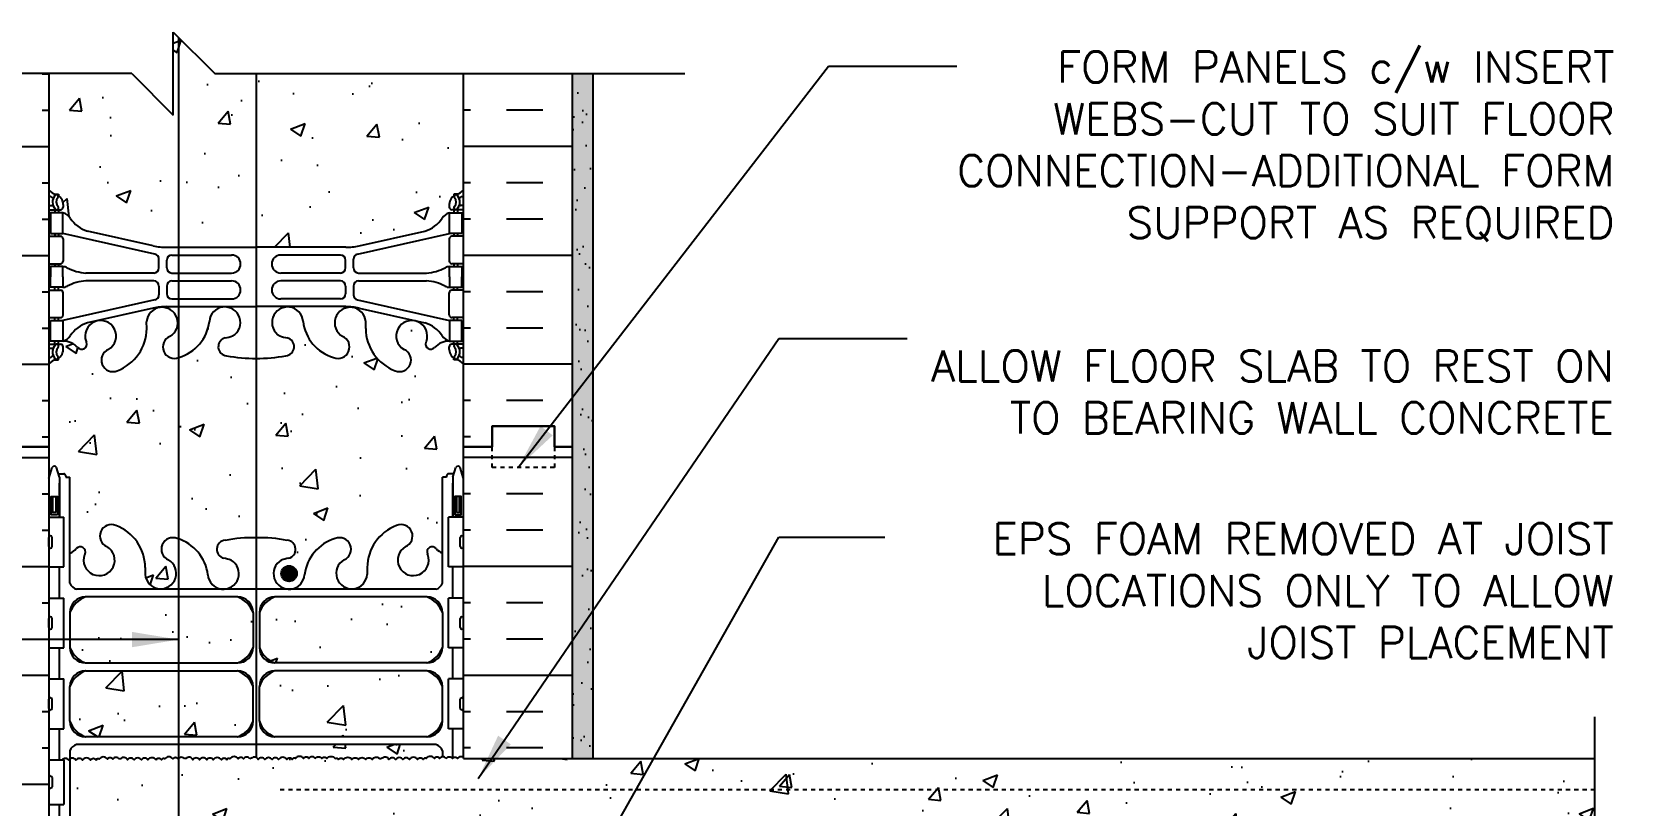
# Model space of a CAD drawing. Header units: inches. Extents: x 254.2 to 312.5, y 137.8 to 214.7.
# Drawn here: x 273.88 to 312.55, y 196.01 to 214.66 of the extents above; entities that cross this region are included whole.
import ezdxf

# ---------------------------------------------------------------- set-up
doc = ezdxf.new("R2010")
doc.units = ezdxf.units.IN
doc.header["$LTSCALE"] = 0.5
doc.header["$MEASUREMENT"] = 0
doc.linetypes.add('DASHED2', pattern=[0.375, 0.25, -0.125])
doc.linetypes.add('HIDDEN2', pattern=[0.1875, 0.125, -0.0625])
for name, color, linetype in [('HATCH', 12, 'Continuous'), ('Hidden2', 12, 'HIDDEN2'), ('line25', 2, 'Continuous'), ('LINE3', 3, 'Continuous'), ('LINE50', 5, 'Continuous'), ('LINE9', 9, 'Continuous'), ('TEXT', 4, 'Continuous'), ('Web_Edge', 9, 'Continuous')]:
    doc.layers.add(name, color=color, linetype=linetype)
doc.styles.add('DIM', font='romans.shx', dxfattribs={"width": 0.7})
doc.styles.add('ROMANS', font='romans.shx', dxfattribs={"height": 0.75})
doc.dimstyles.new('ext_12', dxfattribs={"dimscale": 12, "dimtxt": 0.09375, "dimasz": 0.09375, "dimexe": 0.09375, "dimexo": 0.0625, "dimgap": 0.0625, "dimtad": 1, "dimdec": 1, "dimzin": 3, "dimdsep": 46, "dimlunit": 4, "dimtxsty": 'DIM', "dimcen": 0.09, "dimdle": 0.09375, "dimclrt": 4, "dimadec": 0, "dimazin": 0, "dimtfac": 1, "dimtdec": 1, "dimtmove": 2, "dimatfit": 3, "dimfxl": 1, "dimfrac": 2, "dimtolj": 1, "dimtzin": 0, "dimarcsym": 0})

msp = doc.modelspace()

# ---------------------------------------------------------------- hatches: boundary and pattern name
at = {"layer": 'HATCH'}
h = msp.add_hatch(dxfattribs=at)
h.set_pattern_fill('AR-CONC', color=256, scale=0.5)
h.set_pattern_definition([(50, (0, 0), (3.5863, -0.31376), [0.375, -4.125]), (355, (0, 0), (-0.693757, 3.76096), [0.3, -3.3]), (100.4514, (0.299, -0.026), (2.892544, 3.4472), [0.3187, -3.50571]), (46.1842, (0, 1), (5.336207, -0.827596), [0.5625, -6.1875]), (96.6356, (0.4447, 0.931), (4.67331, 4.87059), [0.47805, -5.25857]), (351.1842, (0, 1), (4.67331, 4.87059), [0.45, -4.95]), (21, (0.5, 0.75), (2.984535, -2.013094), [0.375, -4.125]), (326, (0.5, 0.75), (1.216577, 3.62575), [0.3, -3.3]), (71.4514, (0.7487, 0.5822), (4.201112, 1.612656), [0.3187, -3.50571]), (37.5, (0, 0), (0.0607993, 1.6644693), [0, -3.26, 0, -3.35, 0, -3.3125]), (7.5, (0, 0), (1.315348, 1.9720586), [0, -1.91, 0, -3.185, 0, -1.2625]), (327.5, (-1.115, 0), (2.669112, -0.1127744), [0, -1.25, 0, -3.9, 0, -5.175]), (317.5, (-1.615, 0), (2.915931, 0.500525), [0, -1.625, 0, -2.59, 0, -3.675])])
h.paths.add_polyline_path([(284.286, 213.663), (278.286, 213.663), (277.286, 214.663), (277.286, 212.663), (276.286, 213.663), (274.286, 213.663), (274.286, 210.855, 0.088416), (274.432, 210.758), (274.522, 210.758), (274.522, 210.716, -0.249069), (274.632, 210.509), (274.632, 210.442, -0.414214), (274.57, 210.379), (274.522, 210.379), (274.522, 210.309), (274.627, 210.309, -0.168672), (274.813, 210.159, 0.17445), (275.22, 209.864), (276.801, 209.511, 0.054974), (277.128, 209.475), (279.286, 209.475), (281.444, 209.475, 0.054974), (281.771, 209.511), (283.352, 209.864, 0.17445), (283.759, 210.159, -0.168672), (283.945, 210.309), (284.05, 210.309), (284.05, 210.379), (284.003, 210.379, -0.414214), (283.94, 210.442), (283.94, 210.509, -0.249069), (284.05, 210.716), (284.05, 210.758), (284.14, 210.758, 0.08841), (284.286, 210.855)])
h.paths.add_polyline_path([(284.286, 206.663, 0.08841), (284.14, 206.76), (284.05, 206.76), (284.05, 206.802, -0.249069), (283.94, 207.009), (283.94, 207.077, -0.414214), (284.003, 207.139), (284.05, 207.139), (284.05, 207.209), (283.945, 207.209, 0.231736), (283.587, 207.058, -0.8344), (283.376, 207.184), (283.388, 207.205, 2.155404), (282.849, 207.01, -1), (282.635, 206.499, -0.311223), (281.926, 207.515), (281.927, 207.68, 1.661382), (281.366, 207.328, -1), (281.152, 206.816, -0.307094), (280.414, 207.712, 1.604516), (279.855, 207.336, 0.055617), (280.034, 207.29, -0.843243), (280, 206.858, -0.047544), (279.286, 206.793, -0.047544), (278.572, 206.858, -0.843243), (278.538, 207.29, 0.055617), (278.717, 207.336, 1.604516), (278.159, 207.712, -0.307094), (277.42, 206.816, -1), (277.206, 207.328, 1.661382), (276.645, 207.68), (276.646, 207.535, -0.316114), (275.937, 206.499, -1), (275.723, 207.01, 2.155404), (275.185, 207.205), (275.196, 207.184, -0.834375), (274.985, 207.058, 0.23174), (274.627, 207.209), (274.522, 207.209), (274.522, 207.139), (274.57, 207.139, -0.414214), (274.632, 207.077), (274.632, 207.009, -0.249069), (274.522, 206.802), (274.522, 206.76), (274.432, 206.76, 0.088416), (274.286, 206.663), (274.286, 204.663), (274.286, 203.903), (274.365, 204.145, -0.725737), (274.471, 204.164), (274.52, 204.014), (274.646, 204.014, -0.414214), (274.696, 203.964), (274.696, 203.934), (274.796, 203.934), (274.796, 202.097, 0.108933), (274.949, 202.21, -0.8344), (275.16, 202.085), (275.149, 202.063, 2.155404), (275.687, 202.258, -1), (275.901, 202.769, -0.311223), (276.61, 201.753), (276.609, 201.588, 1.661382), (277.17, 201.94, -1), (277.384, 202.452, -0.307094), (278.123, 201.556, 1.604516), (278.681, 201.932, 0.055617), (278.502, 201.978, -0.843243), (278.536, 202.41, -0.049932), (279.286, 202.474, -0.049932), (280.036, 202.41, -0.843243), (280.07, 201.978, 0.055617), (279.891, 201.932, 1.604516), (280.45, 201.556, -0.307094), (281.188, 202.452, -1), (281.402, 201.94, 1.661382), (281.963, 201.588), (281.962, 201.733, -0.316114), (282.671, 202.769, -1), (282.885, 202.258, 2.155404), (283.424, 202.063), (283.412, 202.085, -0.834375), (283.623, 202.21, 0.10894), (283.776, 202.097), (283.776, 203.934), (283.876, 203.934), (283.876, 203.964, -0.414214), (283.926, 204.014), (284.052, 204.014), (284.095, 204.145, -0.725737), (284.201, 204.164), (284.286, 203.903), (284.286, 204.663)])
h.paths.add_polyline_path([(311.547, 197.153), (284.286, 197.153), (284.286, 197.192, 0.345084), (284.142, 197.149, 0.520567), (284.017, 197.149, 0.520567), (283.863, 197.149, 0.520567), (283.708, 197.149, 0.520567), (283.583, 197.149, 0.520567), (283.383, 197.149, 0.520567), (283.309, 197.126, 0.520567), (283.178, 197.126, 0.520567), (282.978, 197.126, 0.520567), (282.824, 197.126, 0.520567), (282.647, 197.126, 0.520567), (282.487, 197.126, 0.520567), (282.322, 197.154, 0.268314), (282.286, 197.144, 0.268314), (282.25, 197.154, 0.520567), (282.085, 197.126, 0.520567), (281.925, 197.126, 0.520567), (281.748, 197.126, 0.520567), (281.594, 197.126, 0.520567), (281.394, 197.126, 0.520567), (281.263, 197.126, 0.520567), (281.189, 197.149, 0.520567), (280.989, 197.149, 0.520567), (280.864, 197.149, 0.520567), (280.71, 197.149, 0.520567), (280.555, 197.149, 0.520567), (280.43, 197.149, 0.520567), (280.23, 197.149, 0.520567), (280.156, 197.126, 0.520567), (280.025, 197.126, 0.520567), (279.825, 197.126, 0.520567), (279.671, 197.126, 0.520567), (279.494, 197.126, 0.520567), (279.334, 197.126, 0.520567), (279.169, 197.154, 0.268314), (279.133, 197.144, 0.520567), (278.979, 197.144, 0.520567), (278.853, 197.144, 0.520567), (278.654, 197.144, 0.520567), (278.58, 197.121, 0.520567), (278.448, 197.121, 0.520567), (278.249, 197.121, 0.520567), (278.094, 197.121, 0.520567), (277.918, 197.121, 0.520567), (277.758, 197.121, 0.520567), (277.592, 197.15, 0.268314), (277.557, 197.139, 0.520567), (277.403, 197.139, 0.520567), (277.277, 197.139, 0.520567), (277.077, 197.139, 0.520567), (277.003, 197.117, 0.520567), (276.872, 197.117, 0.520567), (276.672, 197.117, 0.520567), (276.518, 197.117, 0.520567), (276.341, 197.117, 0.520567), (276.181, 197.117, 0.520567), (276.016, 197.145, 0.268314), (275.98, 197.135, 0.520567), (275.826, 197.135, 0.520567), (275.7, 197.135, 0.520567), (275.501, 197.135, 0.520567), (275.427, 197.112, 0.520567), (275.295, 197.112, 0.520567), (275.096, 197.112, 0.520567), (274.941, 197.112, 0.398029), (274.796, 197.142), (274.796, 195.975), (274.916, 195.775), (274.916, 195.663), (274.916, 195.55), (274.796, 195.351), (274.796, 193.989, 0.114562), (274.846, 193.904, -0.417089), (274.978, 193.881, -0.520567), (275.178, 193.881, -0.520567), (275.309, 193.881, -0.520567), (275.383, 193.904, -0.520567), (275.583, 193.904, -0.520567), (275.708, 193.904, -0.520567), (275.863, 193.904, -0.268314), (275.898, 193.914, -0.520567), (276.064, 193.886, -0.520567), (276.223, 193.886, -0.520567), (276.4, 193.886, -0.520567), (276.554, 193.886, -0.520567), (276.754, 193.886, -0.520567), (276.885, 193.886, -0.520567), (276.96, 193.909, -0.520567), (277.159, 193.909, -0.520567), (277.285, 193.909, -0.520567), (277.439, 193.909, -0.268314), (277.475, 193.919, -0.520567), (277.64, 193.891, -0.520567), (277.8, 193.891, -0.520567), (277.977, 193.891, -0.520567), (278.131, 193.891, -0.520567), (278.331, 193.891, -0.520567), (278.462, 193.891, -0.520567), (278.536, 193.913, -0.520567), (278.736, 193.913, -0.520567), (278.861, 193.913, -0.520567), (279.016, 193.913, -0.268314), (279.051, 193.924, -0.520567), (279.217, 193.895, -0.520567), (279.376, 193.895, -0.520567), (279.553, 193.895, -0.520567), (279.707, 193.895, -0.520567), (279.907, 193.895, -0.520567), (280.038, 193.895, -0.268314), (280.074, 193.906, -0.520567), (280.24, 193.877, -0.520567), (280.399, 193.877, -0.520567), (280.576, 193.877, -0.520567), (280.73, 193.877, -0.148461), (280.786, 193.921), (280.786, 195.903), (281.036, 195.903), (311.547, 195.903)])
h.paths.add_polyline_path([(283.615, 197.485), (274.957, 197.485, 0.268156), (274.796, 197.337), (274.796, 197.142, -0.398029), (274.941, 197.112, -0.520567), (275.096, 197.112, -0.520567), (275.295, 197.112, -0.520567), (275.427, 197.112, -0.520567), (275.501, 197.135, -0.520567), (275.7, 197.135, -0.520567), (275.826, 197.135, -0.520567), (275.98, 197.135, -0.268314), (276.016, 197.145, -0.520567), (276.181, 197.117, -0.520567), (276.341, 197.117, -0.520567), (276.518, 197.117, -0.520567), (276.672, 197.117, -0.520567), (276.872, 197.117, -0.520567), (277.003, 197.117, -0.520567), (277.077, 197.139, -0.520567), (277.277, 197.139, -0.520567), (277.403, 197.139, -0.520567), (277.557, 197.139, -0.268314), (277.592, 197.15, -0.520567), (277.758, 197.121, -0.520567), (277.918, 197.121, -0.520567), (278.094, 197.121, -0.520567), (278.249, 197.121, -0.520567), (278.448, 197.121, -0.520567), (278.58, 197.121, -0.520567), (278.654, 197.144, -0.520567), (278.853, 197.144, -0.520567), (278.979, 197.144, -0.520567), (279.133, 197.144, -0.268314), (279.169, 197.154, -0.520567), (279.334, 197.126, -0.520567), (279.494, 197.126, -0.520567), (279.671, 197.126, -0.520567), (279.825, 197.126, -0.520567), (280.025, 197.126, -0.520567), (280.156, 197.126, -0.520567), (280.23, 197.149, -0.520567), (280.43, 197.149, -0.520567), (280.555, 197.149, -0.520567), (280.71, 197.149, -0.520567), (280.864, 197.149, -0.520567), (280.989, 197.149, -0.520567), (281.189, 197.149, -0.520567), (281.263, 197.126, -0.520567), (281.394, 197.126, -0.520567), (281.594, 197.126, -0.520567), (281.748, 197.126, -0.520567), (281.925, 197.126, -0.520567), (282.085, 197.126, -0.520567), (282.25, 197.154, -0.268314), (282.286, 197.144, -0.268314), (282.322, 197.154, -0.520567), (282.487, 197.126, -0.520567), (282.647, 197.126, -0.520567), (282.824, 197.126, -0.520567), (282.978, 197.126, -0.520567), (283.178, 197.126, -0.520567), (283.309, 197.126, -0.520567), (283.383, 197.149, -0.520567), (283.583, 197.149, -0.520567), (283.708, 197.149, -0.218226), (283.776, 197.188), (283.776, 197.337, 0.268138)])
h.paths.add_polyline_path([(279.21, 198.047), (279.21, 198.888, 0.225652), (278.835, 199.263), (275.171, 199.263, 0.225652), (274.796, 198.888), (274.796, 198.047, 0.225652), (275.171, 197.672), (278.835, 197.672, 0.225652)])
h.paths.add_polyline_path([(279.21, 200.669, 0.225652), (278.835, 201.044), (275.171, 201.044, 0.225652), (274.796, 200.669), (274.796, 199.829, 0.225652), (275.171, 199.454), (278.835, 199.454, 0.225652), (279.21, 199.829)])
h.paths.add_polyline_path([(283.776, 200.669, 0.225652), (283.401, 201.044), (279.737, 201.044, 0.225652), (279.362, 200.669), (279.362, 199.829, 0.225652), (279.737, 199.454), (283.401, 199.454, 0.225652), (283.776, 199.829)])
h.paths.add_polyline_path([(283.776, 198.888, 0.225652), (283.401, 199.263), (279.737, 199.263, 0.225652), (279.362, 198.888), (279.362, 198.047, 0.225652), (279.737, 197.672), (283.401, 197.672, 0.225652), (283.776, 198.047)])
h.paths.add_polyline_path([(282.286, 193.903), (280.786, 193.903), (280.786, 193.921, 0.148461), (280.73, 193.877, 0.520567), (280.576, 193.877, 0.520567), (280.399, 193.877, 0.520567), (280.24, 193.877, 0.520567), (280.074, 193.906, 0.268314), (280.038, 193.895, 0.520567), (279.907, 193.895, 0.520567), (279.707, 193.895, 0.520567), (279.553, 193.895, 0.520567), (279.376, 193.895, 0.520567), (279.217, 193.895, 0.520567), (279.051, 193.924, 0.268314), (279.016, 193.913, 0.520567), (278.861, 193.913, 0.520567), (278.736, 193.913, 0.520567), (278.536, 193.913, 0.520567), (278.462, 193.891, 0.520567), (278.331, 193.891, 0.520567), (278.131, 193.891, 0.520567), (277.977, 193.891, 0.520567), (277.8, 193.891, 0.520567), (277.64, 193.891, 0.520567), (277.475, 193.919, 0.268314), (277.439, 193.909, 0.520567), (277.285, 193.909, 0.520567), (277.159, 193.909, 0.520567), (276.96, 193.909, 0.520567), (276.885, 193.886, 0.520567), (276.754, 193.886, 0.520567), (276.554, 193.886, 0.520567), (276.4, 193.886, 0.520567), (276.223, 193.886, 0.520567), (276.064, 193.886, 0.520567), (275.898, 193.914, 0.268314), (275.863, 193.904, 0.520567), (275.708, 193.904, 0.520567), (275.583, 193.904, 0.520567), (275.383, 193.904, 0.520567), (275.309, 193.881, 0.520567), (275.178, 193.881, 0.520567), (274.978, 193.881, 0.417089), (274.846, 193.904, 0.149016), (274.957, 193.841), (282.286, 193.841)])
h.paths.add_polyline_path([(311.547, 195.653), (281.286, 195.653), (281.286, 195.403), (285.388, 195.403), (286.388, 194.403), (311.547, 194.403)], flags=17)
h.paths.add_polyline_path([(311.547, 195.903), (281.036, 195.903, -0.414214), (281.286, 195.653), (311.547, 195.653)], flags=17)
h.paths.add_polyline_path([(279.21, 193.278, 0.225652), (278.835, 193.653), (275.171, 193.653, 0.225652), (274.796, 193.278), (274.796, 192.438, 0.225652), (275.171, 192.063), (278.835, 192.063, 0.225652), (279.21, 192.438)])
h.paths.add_polyline_path([(279.21, 191.497, 0.225652), (278.835, 191.872), (275.171, 191.872, 0.225652), (274.796, 191.497), (274.796, 190.656, 0.225652), (275.171, 190.281), (278.835, 190.281, 0.225652), (279.21, 190.656)])
h.paths.add_polyline_path([(282.286, 191.872), (279.737, 191.872, 0.225652), (279.362, 191.497), (279.362, 190.656, 0.225652), (279.737, 190.281), (282.286, 190.281)])
h.paths.add_polyline_path([(282.286, 193.653), (279.737, 193.653, 0.225652), (279.362, 193.278), (279.362, 192.438, 0.225652), (279.737, 192.063), (282.286, 192.063)])
h.paths.add_polyline_path([(283.776, 193.278, 0.225652), (283.401, 193.653), (282.786, 193.653), (282.786, 192.063), (283.401, 192.063, 0.225652), (283.776, 192.438)])
h.paths.add_polyline_path([(283.776, 191.497, 0.225652), (283.401, 191.872), (282.786, 191.872), (282.786, 190.281), (283.401, 190.281, 0.225652), (283.776, 190.656)])
h.paths.add_polyline_path([(284.286, 170.663, 0.08841), (284.14, 170.76), (284.05, 170.76), (284.05, 170.802, -0.249069), (283.94, 171.009), (283.94, 171.077, -0.414214), (284.003, 171.139), (284.05, 171.139), (284.05, 171.209), (283.945, 171.209, 0.231736), (283.587, 171.058, -0.8344), (283.376, 171.184), (283.388, 171.205, 2.155404), (282.849, 171.01, -1), (282.635, 170.499, -0.311223), (281.926, 171.515), (281.927, 171.68, 1.661382), (281.366, 171.328, -1), (281.152, 170.816, -0.30095), (280.416, 171.689, 1.661382), (279.855, 171.336, 0.055617), (280.034, 171.29, -0.843243), (280, 170.858, -0.047544), (279.286, 170.793, -0.047544), (278.572, 170.858, -0.843243), (278.538, 171.29, 0.055617), (278.717, 171.336, 1.661382), (278.156, 171.689, -0.30095), (277.42, 170.816, -1), (277.206, 171.328, 1.661382), (276.645, 171.68), (276.646, 171.515, -0.311223), (275.937, 170.499, -1), (275.723, 171.01, 2.155404), (275.185, 171.205), (275.196, 171.184, -0.834375), (274.985, 171.058, 0.23174), (274.627, 171.209), (274.522, 171.209), (274.522, 171.139), (274.57, 171.139, -0.414214), (274.632, 171.077), (274.632, 171.009, -0.249069), (274.522, 170.802), (274.522, 170.76), (274.432, 170.76, 0.088416), (274.286, 170.663), (274.286, 168.663), (276.286, 168.663), (277.286, 167.663), (277.286, 169.663), (278.286, 168.663), (284.286, 168.663)])
h.paths.add_polyline_path([(284.286, 180.471, 0.08841), (284.14, 180.568), (284.05, 180.568), (284.05, 180.61, -0.249069), (283.94, 180.817), (283.94, 180.884, -0.414214), (284.003, 180.947), (284.05, 180.947), (284.05, 181.017), (283.945, 181.017, -0.155529), (283.769, 181.151, 0.180914), (283.352, 181.462), (281.771, 181.815, 0.054974), (281.444, 181.851), (279.286, 181.851), (277.128, 181.851, 0.054974), (276.801, 181.815), (275.22, 181.462, 0.180914), (274.803, 181.151, -0.155529), (274.627, 181.017), (274.522, 181.017), (274.522, 180.947), (274.57, 180.947, -0.414214), (274.632, 180.884), (274.632, 180.817, -0.249069), (274.522, 180.61), (274.522, 180.568), (274.432, 180.568, 0.088416), (274.286, 180.471), (274.286, 174.855, 0.088416), (274.432, 174.758), (274.522, 174.758), (274.522, 174.716, -0.249069), (274.632, 174.509), (274.632, 174.442, -0.414214), (274.57, 174.379), (274.522, 174.379), (274.522, 174.309), (274.627, 174.309, -0.155529), (274.803, 174.175, 0.180914), (275.22, 173.864), (276.801, 173.511, 0.054974), (277.128, 173.475), (279.286, 173.475), (281.444, 173.475, 0.054974), (281.771, 173.511), (283.352, 173.864, 0.180914), (283.769, 174.175, -0.155529), (283.945, 174.309), (284.05, 174.309), (284.05, 174.379), (284.003, 174.379, -0.414214), (283.94, 174.442), (283.94, 174.509, -0.249069), (284.05, 174.716), (284.05, 174.758), (284.14, 174.758, 0.08841), (284.286, 174.855)])
h.paths.add_polyline_path([(283.876, 187.362), (283.876, 187.392), (283.776, 187.392), (283.776, 189.229, 0.108935), (283.623, 189.116, -0.8344), (283.412, 189.241), (283.424, 189.263, 2.155404), (282.885, 189.068, -1), (282.671, 188.557, -0.311223), (281.962, 189.573), (281.963, 189.738, 1.661382), (281.402, 189.385, -1), (281.188, 188.874, -0.30095), (280.452, 189.746, 1.661382), (279.891, 189.394, 0.055617), (280.07, 189.348, -0.843243), (280.036, 188.916, -0.049932), (279.286, 188.851, -0.049932), (278.536, 188.916, -0.843243), (278.502, 189.348, 0.055617), (278.681, 189.394, 1.661382), (278.12, 189.746, -0.30095), (277.384, 188.874, -1), (277.17, 189.385, 1.661382), (276.609, 189.738), (276.61, 189.573, -0.311223), (275.901, 188.557, -1), (275.687, 189.068, 2.155404), (275.149, 189.263), (275.16, 189.241, -0.834375), (274.949, 189.116, 0.108938), (274.796, 189.229), (274.796, 187.392), (274.696, 187.392), (274.696, 187.362, -0.414214), (274.646, 187.312), (274.52, 187.312), (274.471, 187.162, -0.6), (274.371, 187.162), (274.286, 187.422), (274.286, 186.663), (274.286, 184.663, 0.088416), (274.432, 184.566), (274.522, 184.566), (274.522, 184.524, -0.249069), (274.632, 184.317), (274.632, 184.249, -0.414214), (274.57, 184.187), (274.522, 184.187), (274.522, 184.117), (274.627, 184.117, 0.231736), (274.985, 184.268, -0.8344), (275.196, 184.142), (275.185, 184.121, 2.155404), (275.723, 184.315, -1), (275.937, 184.826, -0.311223), (276.646, 183.81), (276.645, 183.645, 1.661382), (277.206, 183.998, -1), (277.42, 184.509, -0.30095), (278.156, 183.637, 1.661382), (278.717, 183.99, 0.055617), (278.538, 184.035, -0.843243), (278.572, 184.468, -0.047544), (279.286, 184.532, -0.047544), (280, 184.468, -0.843243), (280.034, 184.035, 0.055617), (279.855, 183.99, 1.661382), (280.416, 183.637, -0.30095), (281.152, 184.509, -1), (281.366, 183.998, 1.661382), (281.927, 183.645), (281.926, 183.81, -0.311223), (282.635, 184.826, -1), (282.849, 184.315, 2.155404), (283.388, 184.121), (283.376, 184.142, -0.834375), (283.587, 184.268, 0.23174), (283.945, 184.117), (284.05, 184.117), (284.05, 184.187), (284.003, 184.187, -0.414214), (283.94, 184.249), (283.94, 184.317, -0.249069), (284.05, 184.524), (284.05, 184.566), (284.14, 184.566, 0.08841), (284.286, 184.663), (284.286, 186.663), (284.286, 187.422), (284.201, 187.162, -0.6), (284.101, 187.162), (284.052, 187.312), (283.926, 187.312, -0.414214)])
h = msp.add_hatch(dxfattribs=at)
h.set_pattern_fill('AR-SAND', color=256, scale=0.25, style=0)
h.set_pattern_definition([(37.5, (290.49587, 180.19644), (-0.0157483, 0.481706), [0, -0.38, 0, -0.425, 0, -0.40625]), (7.5, (290.4959, 180.19644), (0.442444, 0.705537), [0, -0.205, 0, -0.3425, 0, -0.13125]), (327.5, (290.18837, 180.19644), (0.7785355, 0.0014148), [0, -0.125, 0, -0.45, 0, -0.5875]), (317.5, (290.1884, 180.19644), (0.751532, 0.219419), [0, -0.0625, 0, -0.295, 0, -0.3375])])
h.paths.add_polyline_path([(287.411, 179.903), (286.911, 179.903), (286.911, 175.903), (286.911, 168.663), (287.411, 168.663)])
h.paths.add_polyline_path([(287.411, 213.663), (286.911, 213.663), (286.911, 211.903), (286.911, 197.153), (287.411, 197.153)])
h.paths.add_polyline_path([(311.547, 179.903), (311.547, 180.403), (284.786, 180.403), (284.786, 179.903)])
h = msp.add_hatch(dxfattribs=at)
h.set_pattern_fill('AR-SAND', color=256, scale=0.5, style=0)
h.set_pattern_definition([(37.5, (167.8017, -0.56976), (-0.0314967, 0.963412), [0, -0.76, 0, -0.85, 0, -0.8125]), (7.5, (167.8017, -0.5698), (0.8848884, 1.411073), [0, -0.41, 0, -0.685, 0, -0.2625]), (327.5, (167.1867, -0.5698), (1.557071, 0.0028295), [0, -0.25, 0, -0.9, 0, -1.175]), (317.5, (167.1867, -0.5698), (1.503063, 0.438838), [0, -0.125, 0, -0.59, 0, -0.675])])
h.paths.add_polyline_path([(287.411, 199.45), (286.911, 199.203), (286.911, 197.153), (287.411, 197.153)])
h.paths.add_polyline_path([(287.411, 204.3), (286.911, 204.053), (286.911, 199.203), (287.411, 199.45)])
h.paths.add_polyline_path([(287.411, 205.965), (286.911, 205.965), (286.911, 204.663), (286.911, 204.053), (287.411, 204.3)])
h.paths.add_polyline_path([(287.411, 213.663), (286.911, 213.663), (286.911, 205.965), (287.411, 205.965)])
h = msp.add_hatch(dxfattribs=at)
h.set_pattern_fill('INSUL', color=256, scale=7, style=0)
h.set_pattern_definition([(0, (-2651.8755, -210.3467), (0, 2.625), []), (0, (-2651.8755, -209.4717), (0, 2.625), [0.875, -0.875]), (0, (-2651.8755, -208.5967), (0, 2.625), [0.875, -0.875])])
h.paths.add_polyline_path([(271.661, 186.663), (272.099, 186.663), (272.099, 187.163), (273.599, 187.163), (273.599, 186.663), (274.286, 186.663), (274.286, 204.663), (273.599, 204.663), (273.599, 205.163), (272.099, 205.163), (272.099, 204.663), (271.661, 204.663)])
at = {"layer": 'LINE3'}
msp.add_hatch(color=256, dxfattribs=at).paths.add_polyline_path([(279.891, 201.607, 1), (280.266, 201.607, 1)])

# ---------------------------------------------------------------- linework, layer by layer
at = {"layer": 'HATCH'}
for p, q in [((274.124, 213.653), (274.286, 213.653)), ((274.124, 213.653), (274.286, 213.653)), ((284.448, 213.653), (284.286, 213.653)), ((286.198, 213.653), (285.323, 213.653)), ((274.124, 212.778), (274.286, 212.778)), ((284.448, 212.778), (284.286, 212.778)), ((286.198, 212.778), (285.323, 212.778)), ((271.661, 211.903), (274.286, 211.903)), ((286.911, 211.903), (284.286, 211.903)), ((274.124, 211.028), (274.286, 211.028)), ((284.448, 211.028), (284.286, 211.028)), ((286.198, 211.028), (285.323, 211.028)), ((274.124, 210.153), (274.286, 210.153)), ((284.448, 210.153), (284.286, 210.153)), ((286.198, 210.153), (285.323, 210.153)), ((271.661, 209.278), (274.286, 209.278)), ((286.911, 209.278), (284.286, 209.278)), ((274.124, 208.403), (274.286, 208.403)), ((284.448, 208.403), (284.286, 208.403)), ((286.198, 208.403), (285.323, 208.403)), ((274.124, 207.528), (274.286, 207.528)), ((284.448, 207.528), (284.286, 207.528)), ((286.198, 207.528), (285.323, 207.528)), ((271.661, 206.653), (274.286, 206.653)), ((286.911, 206.653), (284.286, 206.653)), ((274.124, 205.778), (274.286, 205.778)), ((284.448, 205.778), (284.286, 205.778)), ((286.198, 205.778), (285.323, 205.778)), ((274.124, 204.903), (274.286, 204.903)), ((284.448, 204.903), (284.286, 204.903)), ((286.911, 204.403), (284.286, 204.403)), ((284.448, 203.528), (284.286, 203.528)), ((286.198, 203.528), (285.323, 203.528)), ((284.448, 202.653), (284.286, 202.653)), ((286.198, 202.653), (285.323, 202.653)), ((286.911, 201.778), (284.286, 201.778)), ((284.448, 200.903), (284.286, 200.903)), ((286.198, 200.903), (285.323, 200.903)), ((284.448, 200.028), (284.286, 200.028)), ((286.198, 200.028), (285.323, 200.028)), ((286.911, 199.153), (284.286, 199.153)), ((284.448, 198.278), (284.286, 198.278)), ((286.198, 198.278), (285.323, 198.278)), ((284.448, 197.403), (284.286, 197.403)), ((286.198, 197.403), (285.323, 197.403))]:
    msp.add_line(p, q, dxfattribs=at)
for points in [[(277.557, 197.139, 0.520567), (277.403, 197.139, 0.520567), (277.277, 197.139, 0.520567), (277.077, 197.139, 0.520567), (277.003, 197.117, 0.520567), (276.872, 197.117, 0.520567), (276.672, 197.117, 0.520567), (276.518, 197.117, 0.520567), (276.341, 197.117, 0.520567), (276.181, 197.117, 0.520567), (276.016, 197.145, 0.268314), (275.98, 197.135, 0.268314)], [(279.133, 197.144, 0.520567), (278.979, 197.144, 0.520567), (278.853, 197.144, 0.520567), (278.654, 197.144, 0.520567), (278.58, 197.121, 0.520567), (278.448, 197.121, 0.520567), (278.249, 197.121, 0.520567), (278.094, 197.121, 0.520567), (277.918, 197.121, 0.520567), (277.758, 197.121, 0.520567), (277.592, 197.15, 0.268314), (277.557, 197.139, 0.268314)], [(280.71, 197.149, 0.520567), (280.555, 197.149, 0.520567), (280.43, 197.149, 0.520567), (280.23, 197.149, 0.520567), (280.156, 197.126, 0.520567), (280.025, 197.126, 0.520567), (279.825, 197.126, 0.520567), (279.671, 197.126, 0.520567), (279.494, 197.126, 0.520567), (279.334, 197.126, 0.520567), (279.169, 197.154, 0.268314), (279.133, 197.144, 0.268314)], [(280.71, 197.149, -0.520567), (280.864, 197.149, -0.520567), (280.989, 197.149, -0.520567), (281.189, 197.149, -0.520567), (281.263, 197.126, -0.520567), (281.394, 197.126, -0.520567), (281.594, 197.126, -0.520567), (281.748, 197.126, -0.520567), (281.925, 197.126, -0.520567), (282.085, 197.126, -0.520567), (282.25, 197.154, -0.268314), (282.286, 197.144, -0.268314)], [(283.863, 197.149, 0.520567), (283.708, 197.149, 0.520567), (283.583, 197.149, 0.520567), (283.383, 197.149, 0.520567), (283.309, 197.126, 0.520567), (283.178, 197.126, 0.520567), (282.978, 197.126, 0.520567), (282.824, 197.126, 0.520567), (282.647, 197.126, 0.520567), (282.487, 197.126, 0.520567), (282.322, 197.154, 0.268314), (282.286, 197.144, 0.268314)], [(283.863, 197.149, -0.520567), (284.017, 197.149, -0.520567), (284.142, 197.149, -0.345084), (284.286, 197.192, -0.345084)], [(275.98, 197.135, 0.520567), (275.826, 197.135, 0.520567), (275.7, 197.135, 0.520567), (275.501, 197.135, 0.520567), (275.427, 197.112, 0.520567), (275.295, 197.112, 0.520567), (275.096, 197.112, 0.520567), (274.941, 197.112, 0.520567), (274.765, 197.112, 0.496459), (274.609, 197.118, 0.496459)]]:
    msp.add_lwpolyline(points, format="xyb", dxfattribs=at)
at = {"layer": 'Hidden2', "linetype": 'HIDDEN2'}
msp.add_line((279.861, 196.403), (311.547, 196.403), dxfattribs=at)
at = {"layer": 'line25'}
for p, q in [((274.286, 213.663), (274.286, 204.663)), ((284.286, 204.663), (284.286, 213.663)), ((274.286, 204.663), (274.286, 186.663)), ((284.286, 197.153), (284.286, 204.663)), ((274.286, 202.968), (274.651, 202.968)), ((274.651, 201.768), (274.651, 202.968)), ((284.286, 202.968), (283.921, 202.968)), ((283.921, 201.768), (283.921, 202.968)), ((274.286, 201.768), (274.651, 201.768)), ((284.286, 201.768), (283.921, 201.768)), ((274.286, 201.018), (274.651, 201.018)), ((274.651, 199.818), (274.651, 201.018)), ((284.286, 201.018), (283.921, 201.018)), ((283.921, 199.818), (283.921, 201.018)), ((274.286, 199.818), (274.651, 199.818)), ((284.286, 199.818), (283.921, 199.818)), ((274.286, 199.068), (274.651, 199.068)), ((274.651, 197.868), (274.651, 199.068)), ((284.286, 199.068), (283.921, 199.068)), ((283.921, 197.868), (283.921, 199.068)), ((274.286, 197.868), (274.651, 197.868)), ((284.286, 197.868), (283.921, 197.868)), ((274.286, 197.118), (274.651, 197.118)), ((274.651, 197.118), (274.651, 196.038)), ((284.286, 197.153), (311.547, 197.153)), ((274.286, 196.038), (274.651, 196.038))]:
    msp.add_line(p, q, dxfattribs=at)
at = {"layer": 'LINE3'}
for p, q in [((277.416, 214.533), (277.416, 170.29)), ((279.286, 213.663), (279.286, 197.174))]:
    msp.add_line(p, q, dxfattribs=at)
msp.add_circle((280.078, 201.607), 0.188, dxfattribs=at)
at = {"layer": 'LINE50'}
for p, q in [((286.911, 204.663), (286.911, 213.663)), ((286.911, 197.153), (286.911, 204.663))]:
    msp.add_line(p, q, dxfattribs=at)
for points in [[(271.661, 204.663), (272.099, 204.663), (272.099, 205.163), (273.599, 205.163), (273.599, 204.663), (274.286, 204.663)], [(274.286, 204.663), (273.599, 204.663), (273.599, 205.163), (272.099, 205.163), (272.099, 204.663), (271.661, 204.663)], [(286.911, 204.663), (286.474, 204.663), (286.474, 205.163), (284.974, 205.163), (284.974, 204.663), (284.286, 204.663)], [(284.286, 204.663), (284.974, 204.663), (284.974, 205.163), (286.474, 205.163), (286.474, 204.663), (286.911, 204.663)]]:
    msp.add_lwpolyline(points, dxfattribs=at)
at = {"layer": 'LINE9'}
for p, q in [((277.286, 212.663), (277.286, 214.663)), ((277.286, 214.663), (278.286, 213.663)), ((276.286, 213.663), (264.957, 213.663)), ((276.286, 213.663), (277.286, 212.663)), ((278.286, 213.663), (289.615, 213.663)), ((287.411, 197.153), (287.411, 213.663)), ((274.286, 202.258), (274.286, 202.478)), ((274.286, 202.423), (274.286, 202.423)), ((274.286, 202.313), (274.286, 202.313)), ((274.326, 202.518), (274.326, 202.518)), ((274.326, 202.218), (274.326, 202.218)), ((274.366, 202.258), (274.366, 202.478)), ((284.206, 202.258), (284.206, 202.478)), ((284.246, 202.518), (284.246, 202.518)), ((284.246, 202.218), (284.246, 202.218)), ((284.286, 202.258), (284.286, 202.478)), ((284.286, 202.423), (284.286, 202.423)), ((284.286, 202.313), (284.286, 202.313)), ((274.286, 200.308), (274.286, 200.528)), ((274.286, 200.473), (274.286, 200.473)), ((274.286, 200.363), (274.286, 200.363)), ((274.326, 200.568), (274.326, 200.568)), ((274.366, 200.308), (274.366, 200.528)), ((284.206, 200.308), (284.206, 200.528)), ((284.246, 200.568), (284.246, 200.568)), ((284.286, 200.308), (284.286, 200.528)), ((284.286, 200.473), (284.286, 200.473)), ((284.286, 200.363), (284.286, 200.363)), ((274.326, 200.268), (274.326, 200.268)), ((284.246, 200.268), (284.246, 200.268)), ((274.286, 198.358), (274.286, 198.578)), ((274.286, 198.523), (274.286, 198.523)), ((274.286, 198.413), (274.286, 198.413)), ((274.326, 198.618), (274.326, 198.618)), ((274.366, 198.358), (274.366, 198.578)), ((284.206, 198.358), (284.206, 198.578)), ((284.246, 198.618), (284.246, 198.618)), ((284.286, 198.358), (284.286, 198.578)), ((284.286, 198.523), (284.286, 198.523)), ((284.286, 198.413), (284.286, 198.413)), ((274.326, 198.318), (274.326, 198.318)), ((284.246, 198.318), (284.246, 198.318)), ((274.286, 196.688), (274.286, 196.468)), ((274.286, 196.633), (274.286, 196.633)), ((274.286, 196.523), (274.286, 196.523)), ((274.326, 196.728), (274.326, 196.728)), ((274.326, 196.428), (274.326, 196.428)), ((274.366, 196.688), (274.366, 196.468))]:
    msp.add_line(p, q, dxfattribs=at)
at = {"layer": 'LINE9', "linetype": 'DASHED2', "ltscale": 0.15}
msp.add_lwpolyline([(286.474, 204.663), (286.474, 204.663), (286.474, 204.163), (284.974, 204.163), (284.974, 204.663), (284.974, 204.663)], dxfattribs=at)
at = {"layer": 'LINE9'}
msp.add_lwpolyline([(311.547, 198.153), (311.547, 189.778), (310.547, 188.778), (312.547, 188.778), (311.547, 187.778), (311.547, 178.903)], dxfattribs=at)
for centre, start, end in [((274.326, 202.478), 90, 180), ((274.326, 202.258), 180, 270), ((274.326, 202.478), 360, 90), ((274.326, 202.258), 270, 0), ((284.246, 202.478), 90, 180), ((284.246, 202.258), 180, 270), ((284.246, 202.478), 0, 90), ((284.246, 202.258), 270, 0), ((274.326, 200.528), 90, 180), ((274.326, 200.308), 180, 270), ((274.326, 200.528), 360, 90), ((274.326, 200.308), 270, 0), ((284.246, 200.528), 90, 180), ((284.246, 200.308), 180, 270), ((284.246, 200.528), 0, 90), ((284.246, 200.308), 270, 0), ((274.326, 198.578), 90, 180), ((274.326, 198.358), 180, 270), ((274.326, 198.578), 360, 90), ((274.326, 198.358), 270, 0), ((284.246, 198.578), 90, 180), ((284.246, 198.358), 180, 270), ((284.246, 198.578), 0, 90), ((284.246, 198.358), 270, 0), ((274.326, 196.688), 90, 180), ((274.326, 196.468), 180, 270), ((274.326, 196.688), 0, 90), ((274.326, 196.468), 270, 0)]:
    msp.add_arc(centre, 0.04, start, end, dxfattribs=at)
at = {"layer": 'Web_Edge'}
for p, q in [((274.432, 210.758), (274.522, 210.758)), ((274.522, 210.758), (274.522, 210.716)), ((284.14, 210.758), (284.05, 210.758)), ((284.05, 210.758), (284.05, 210.716)), ((274.286, 210.479), (274.364, 210.479)), ((274.286, 210.379), (274.57, 210.379)), ((274.432, 210.379), (274.432, 210.309)), ((274.522, 210.379), (274.522, 210.309)), ((274.632, 210.509), (274.632, 210.442)), ((283.94, 210.509), (283.94, 210.442)), ((284.286, 210.379), (284.003, 210.379)), ((284.05, 210.379), (284.05, 210.309)), ((284.14, 210.379), (284.14, 210.309)), ((284.286, 210.479), (284.208, 210.479)), ((274.286, 209.739), (274.57, 209.739)), ((274.432, 209.809), (274.432, 209.739)), ((274.522, 209.809), (274.522, 209.739)), ((276.845, 209.312), (274.627, 209.809)), ((274.632, 209.677), (274.632, 209.142)), ((276.801, 209.511), (275.22, 209.864)), ((281.728, 209.312), (283.945, 209.809)), ((281.771, 209.511), (283.352, 209.864)), ((283.94, 209.677), (283.94, 209.142)), ((284.286, 209.739), (284.003, 209.739)), ((284.05, 209.809), (284.05, 209.739)), ((284.14, 209.809), (284.14, 209.739)), ((276.942, 208.978), (276.942, 209.19)), ((277.128, 209.475), (279.286, 209.475)), ((277.255, 209.288), (278.694, 209.288)), ((281.444, 209.475), (279.286, 209.475)), ((281.317, 209.288), (279.878, 209.288)), ((281.63, 208.978), (281.63, 209.19)), ((274.286, 209.079), (274.57, 209.079)), ((274.432, 209.079), (274.432, 209.009)), ((274.522, 209.079), (274.522, 209.009)), ((276.817, 208.853), (275.18, 208.853)), ((277.13, 208.979), (277.13, 209.163)), ((277.255, 208.854), (278.694, 208.854)), ((281.317, 208.854), (279.878, 208.854)), ((281.442, 208.979), (281.442, 209.163)), ((281.755, 208.853), (283.392, 208.853)), ((284.286, 209.079), (284.003, 209.079)), ((284.05, 209.079), (284.05, 209.009)), ((284.14, 209.079), (284.14, 209.009)), ((274.286, 208.439), (274.57, 208.439)), ((274.432, 208.439), (274.432, 208.509)), ((274.522, 208.439), (274.522, 208.509)), ((276.817, 208.665), (275.18, 208.665)), ((276.942, 208.54), (276.942, 208.328)), ((277.13, 208.539), (277.13, 208.355)), ((277.255, 208.664), (278.694, 208.664)), ((281.317, 208.664), (279.878, 208.664)), ((281.442, 208.539), (281.442, 208.355)), ((281.63, 208.54), (281.63, 208.328)), ((281.755, 208.665), (283.392, 208.665)), ((284.286, 208.439), (284.003, 208.439)), ((284.05, 208.439), (284.05, 208.509)), ((284.14, 208.439), (284.14, 208.509)), ((276.845, 208.206), (274.627, 207.709)), ((274.632, 207.842), (274.632, 208.377)), ((277.128, 208.043), (279.286, 208.043)), ((277.255, 208.23), (278.694, 208.23)), ((281.444, 208.043), (279.286, 208.043)), ((281.317, 208.23), (279.878, 208.23)), ((281.728, 208.206), (283.945, 207.709)), ((283.94, 207.842), (283.94, 208.377)), ((274.286, 207.779), (274.57, 207.779)), ((274.432, 207.709), (274.432, 207.779)), ((274.522, 207.709), (274.522, 207.779)), ((276.801, 208.007), (275.22, 207.654)), ((276.646, 207.515), (276.645, 207.68)), ((281.771, 208.007), (283.352, 207.654)), ((281.926, 207.515), (281.927, 207.68)), ((284.286, 207.779), (284.003, 207.779)), ((284.05, 207.709), (284.05, 207.779)), ((284.14, 207.709), (284.14, 207.779)), ((274.286, 207.139), (274.57, 207.139)), ((274.286, 207.039), (274.364, 207.039)), ((274.432, 207.139), (274.432, 207.209)), ((274.522, 207.139), (274.522, 207.209)), ((274.632, 207.009), (274.632, 207.077)), ((275.185, 207.205), (275.196, 207.184)), ((283.388, 207.205), (283.376, 207.184)), ((283.94, 207.009), (283.94, 207.077)), ((284.286, 207.139), (284.003, 207.139)), ((284.05, 207.139), (284.05, 207.209)), ((284.14, 207.139), (284.14, 207.209)), ((284.286, 207.039), (284.208, 207.039)), ((274.432, 206.76), (274.522, 206.76)), ((274.522, 206.76), (274.522, 206.802)), ((284.05, 206.76), (284.05, 206.802)), ((284.14, 206.76), (284.05, 206.76)), ((274.286, 203.903), (274.371, 204.164)), ((274.546, 203.934), (274.471, 204.164)), ((284.026, 203.934), (284.101, 204.164)), ((284.286, 203.903), (284.201, 204.164)), ((274.52, 204.014), (274.646, 204.014)), ((274.546, 203.934), (274.546, 202.968)), ((274.696, 203.964), (274.696, 203.964)), ((274.696, 203.964), (274.696, 203.934)), ((274.696, 203.934), (274.796, 203.934)), ((274.796, 201.38), (274.796, 203.934)), ((283.876, 203.934), (283.776, 203.934)), ((283.776, 201.38), (283.776, 203.934)), ((283.876, 203.964), (283.876, 203.964)), ((283.876, 203.964), (283.876, 203.934)), ((284.052, 204.014), (283.926, 204.014)), ((284.026, 203.934), (284.026, 202.968)), ((275.149, 202.063), (275.16, 202.085)), ((283.424, 202.063), (283.412, 202.085)), ((276.61, 201.753), (276.609, 201.588)), ((281.962, 201.753), (281.963, 201.588)), ((283.615, 201.232), (274.957, 201.232)), ((274.796, 200.669), (274.796, 199.829)), ((278.835, 201.044), (275.171, 201.044)), ((279.21, 200.669), (279.21, 199.829)), ((279.362, 200.67), (279.362, 199.83)), ((283.401, 201.044), (279.737, 201.044)), ((283.776, 200.669), (283.776, 199.829)), ((275.171, 199.454), (278.835, 199.454)), ((275.171, 199.263), (278.835, 199.263)), ((283.401, 199.454), (279.737, 199.454)), ((283.401, 199.263), (279.737, 199.263)), ((274.796, 198.047), (274.796, 198.888)), ((279.21, 198.047), (279.21, 198.888)), ((279.362, 198.046), (279.362, 198.887)), ((283.776, 198.047), (283.776, 198.888)), ((278.835, 197.672), (275.171, 197.672)), ((283.401, 197.672), (279.737, 197.672)), ((274.796, 197.337), (274.796, 193.989)), ((283.615, 197.485), (274.957, 197.485)), ((283.776, 197.337), (283.776, 197.188))]:
    msp.add_line(p, q, dxfattribs=at)
for points in [[(274.327, 209.809), (274.627, 209.809), (274.627, 210.309), (274.327, 210.309)], [(284.245, 209.809), (283.945, 209.809), (283.945, 210.309), (284.245, 210.309)], [(274.327, 207.709), (274.627, 207.709), (274.627, 207.209), (274.327, 207.209)], [(284.245, 207.709), (283.945, 207.709), (283.945, 207.209), (284.245, 207.209)], [(274.496, 203.024), (274.346, 203.024), (274.346, 203.464), (274.496, 203.464)], [(274.456, 203.084), (274.386, 203.084), (274.386, 203.464), (274.456, 203.464)], [(284.076, 203.024), (284.226, 203.024), (284.226, 203.464), (284.076, 203.464)], [(284.116, 203.084), (284.186, 203.084), (284.186, 203.464), (284.116, 203.464)]]:
    msp.add_lwpolyline(points, close=True, dxfattribs=at)
for points in [[(274.627, 208.759), (274.627, 209.009), (274.327, 209.009), (274.327, 208.759)], [(283.945, 208.759), (283.945, 209.009), (284.245, 209.009), (284.245, 208.759)], [(274.627, 208.759), (274.627, 208.509), (274.327, 208.509), (274.327, 208.759)], [(283.945, 208.759), (283.945, 208.509), (284.245, 208.509), (284.245, 208.759)], [(274.546, 202.968), (274.546, 203.784)], [(284.026, 202.968), (284.026, 203.784)], [(274.546, 201.018), (274.546, 201.768)], [(284.026, 201.018), (284.026, 201.768)], [(274.546, 199.068), (274.546, 199.818)], [(284.026, 199.068), (284.026, 199.818)], [(274.546, 197.118), (274.546, 197.868)], [(284.026, 197.16), (284.026, 197.868)], [(274.546, 195.663), (274.546, 196.038)]]:
    msp.add_lwpolyline(points, dxfattribs=at)
for centre, radius, start, end in [((274.632, 211.216), 0.5, 226.2109, 250.5288), ((274.632, 211.216), 0.6, 234.7832, 245.0748), ((274.626, 210.564), 0.25, 140.1145, 222.4609), ((274.468, 210.694), 0.045, 321.448, 139.1879), ((274.382, 210.509), 0.25, 0, 70.5288), ((284.19, 210.509), 0.25, 109.4712, 180), ((284.104, 210.694), 0.045, 40.8121, 218.552), ((283.94, 211.216), 0.5, 289.4712, 313.7878), ((283.946, 210.564), 0.25, 317.5391, 39.8855), ((283.94, 211.216), 0.6, 294.9252, 305.2158), ((274.364, 210.499), 0.0196, 269.4032, 15.4901), ((274.37, 210.653), 0.021, 343.464, 63.9957), ((274.475, 210.425), 0.045, 222.4609, 42.4609), ((274.626, 210.564), 0.16, 140.0001, 222.4609), ((274.57, 210.442), 0.0625, 270, 0), ((284.003, 210.442), 0.0625, 180, 270), ((284.098, 210.425), 0.045, 137.5391, 317.5391), ((283.946, 210.564), 0.16, 317.5391, 39.9999), ((284.202, 210.653), 0.021, 116.0043, 196.536), ((284.208, 210.499), 0.0196, 164.5099, 270.5968), ((274.505, 209.966), 0.364, 34.9775, 70.3387), ((275.428, 210.578), 0.743, 212.7919, 253.8107), ((283.144, 210.578), 0.743, 286.1893, 327.2081), ((284.067, 209.966), 0.364, 109.6613, 145.0225), ((274.57, 209.677), 0.0625, 0, 90), ((284.003, 209.677), 0.0625, 90, 180), ((277.128, 210.975), 1.5, 257.4135, 270), ((276.817, 209.19), 0.125, 0, 77.3767), ((277.255, 209.163), 0.125, 90, 180), ((278.694, 209.071), 0.217, 270, 90), ((279.878, 209.071), 0.217, 90, 270), ((281.317, 209.163), 0.125, 0, 90), ((281.444, 210.975), 1.5, 270, 282.5865), ((281.755, 209.19), 0.125, 102.6233, 180), ((274.57, 209.142), 0.0625, 270, 0), ((274.623, 208.79), 0.219, 60.4937, 88.92), ((275.269, 210.02), 1.17, 242.6365, 265.6505), ((276.817, 208.978), 0.125, 270, 0), ((277.255, 208.979), 0.125, 180, 270), ((281.317, 208.979), 0.125, 270, 360), ((281.755, 208.978), 0.125, 180, 270), ((283.304, 210.02), 1.17, 274.3495, 297.3635), ((283.949, 208.79), 0.219, 91.08, 119.5063), ((284.003, 209.142), 0.0625, 180, 270), ((274.57, 208.377), 0.0625, 0, 90), ((274.623, 208.728), 0.219, 271.08, 299.5063), ((275.269, 207.498), 1.17, 94.3495, 117.3635), ((276.817, 208.54), 0.125, 0, 90), ((277.255, 208.539), 0.125, 90, 180), ((278.694, 208.447), 0.217, 270, 90), ((279.878, 208.447), 0.217, 90, 270), ((281.317, 208.539), 0.125, 0, 90), ((281.755, 208.54), 0.125, 90, 180), ((283.304, 207.498), 1.17, 62.6365, 85.6505), ((283.949, 208.728), 0.219, 240.4937, 268.92), ((284.003, 208.377), 0.0625, 90, 180), ((277.019, 207.653), 0.375, 299.9315, 175.7552), ((277.128, 206.543), 1.5, 90, 102.5865), ((276.817, 208.328), 0.125, 282.6233, 0), ((277.255, 208.355), 0.125, 180, 270), ((278.53, 207.661), 0.375, 299.9315, 175.7552), ((280.042, 207.661), 0.375, 4.2448, 240.0685), ((281.553, 207.653), 0.375, 4.2448, 240.0685), ((281.317, 208.355), 0.125, 270, 0), ((281.444, 206.543), 1.5, 77.4135, 90), ((281.755, 208.328), 0.125, 180, 257.3767), ((274.57, 207.842), 0.0625, 270, 0), ((275.428, 206.94), 0.743, 106.1893, 147.2081), ((275.536, 207.335), 0.375, 299.9315, 200.3757), ((277.129, 207.809), 1.034, 286.3365, 353.3331), ((281.443, 207.809), 1.034, 186.6669, 253.6635), ((283.036, 207.335), 0.375, 339.6243, 240.0685), ((283.144, 206.94), 0.743, 32.7919, 73.8107), ((284.003, 207.842), 0.0625, 180, 270), ((274.505, 207.552), 0.364, 289.6613, 325.0225), ((275.554, 207.522), 1.092, 290.5175, 359.6668), ((277.313, 207.072), 0.277, 112.68, 292.68), ((278.592, 207.077), 0.22, 104.2604, 264.8165), ((278.423, 208.117), 0.834, 277.8937, 290.6271), ((280.149, 208.117), 0.834, 249.3729, 262.1063), ((279.98, 207.077), 0.22, 275.1835, 75.7396), ((281.259, 207.072), 0.277, 247.32, 67.32), ((283.018, 207.522), 1.092, 180.3332, 249.4825), ((284.067, 207.552), 0.364, 214.9775, 250.3387), ((274.364, 207.019), 0.0196, 344.5099, 90.5968), ((274.626, 206.954), 0.25, 137.5391, 219.8855), ((274.37, 206.865), 0.021, 296.0043, 16.536), ((274.475, 207.093), 0.045, 317.5391, 137.5391), ((274.382, 207.009), 0.25, 289.4712, 360), ((274.626, 206.954), 0.16, 137.5391, 219.9999), ((274.57, 207.077), 0.0625, 360, 90), ((274.652, 206.768), 0.441, 41.0127, 93.2024), ((275.079, 207.14), 0.125, 221.0127, 20.3757), ((275.83, 206.755), 0.277, 112.68, 292.68), ((279.269, 210.571), 3.777, 259.3725, 270.2606), ((279.303, 210.571), 3.777, 269.7394, 280.6275), ((282.742, 206.755), 0.277, 247.32, 67.32), ((283.493, 207.14), 0.125, 159.6243, 318.9873), ((283.92, 206.768), 0.441, 86.7976, 138.9873), ((284.003, 207.077), 0.0625, 90, 180), ((284.19, 207.009), 0.25, 180, 250.5288), ((284.098, 207.093), 0.045, 42.4609, 222.4609), ((283.946, 206.954), 0.16, 320.0001, 42.4609), ((283.946, 206.954), 0.25, 320.1145, 42.4609), ((284.202, 206.865), 0.021, 163.464, 243.9957), ((284.208, 207.019), 0.0196, 89.4032, 195.4901), ((274.632, 206.302), 0.6, 114.9252, 125.2168), ((274.632, 206.302), 0.5, 109.4712, 133.7891), ((274.468, 206.824), 0.045, 220.8121, 38.552), ((284.104, 206.824), 0.045, 141.448, 319.1879), ((283.94, 206.302), 0.5, 46.2122, 70.5288), ((283.94, 206.302), 0.6, 54.7832, 65.0748), ((274.421, 204.137), 0.0567, 28.0725, 151.9275), ((284.151, 204.137), 0.0567, 28.0725, 151.9275), ((274.646, 203.964), 0.05, 0, 90), ((283.926, 203.964), 0.05, 90, 180), ((275.794, 202.513), 0.277, 67.32, 247.32), ((275.518, 201.746), 1.092, 0.3332, 69.4825), ((283.054, 201.746), 1.092, 110.5175, 179.6668), ((282.778, 202.513), 0.277, 292.68, 112.68), ((275.043, 202.128), 0.125, 339.6243, 138.9873), ((275.5, 201.933), 0.375, 159.6243, 60.0685), ((277.277, 202.196), 0.277, 67.32, 247.32), ((277.093, 201.459), 1.034, 6.6669, 73.6635), ((278.556, 202.191), 0.22, 95.1835, 255.7396), ((279.233, 198.697), 3.777, 89.1934, 100.6275), ((279.339, 198.697), 3.777, 79.3725, 90.8066), ((280.016, 202.191), 0.22, 284.2604, 84.8165), ((281.479, 201.459), 1.034, 106.3365, 173.3331), ((281.295, 202.196), 0.277, 292.68, 112.68), ((283.072, 201.933), 0.375, 119.9315, 20.3757), ((283.529, 202.128), 0.125, 41.0127, 200.3757), ((274.616, 202.5), 0.441, 294.1187, 318.9873), ((276.983, 201.615), 0.375, 184.2448, 60.0685), ((278.494, 201.607), 0.375, 184.2448, 60.0685), ((278.387, 201.151), 0.834, 69.3729, 82.1063), ((280.078, 201.607), 0.375, 119.9315, 355.7552), ((280.185, 201.151), 0.834, 97.8937, 110.6271), ((281.589, 201.615), 0.375, 119.9315, 355.7552), ((283.956, 202.5), 0.441, 221.0127, 245.8818), ((275.005, 201.446), 0.219, 197.3882, 257.4322), ((283.567, 201.446), 0.219, 282.5678, 342.6083), ((275.378, 200.463), 0.617, 109.5682, 160.4318), ((275.171, 200.669), 0.375, 90, 180), ((278.628, 200.463), 0.617, 19.5682, 70.4318), ((278.835, 200.669), 0.375, 360, 90), ((279.944, 200.463), 0.617, 109.5682, 160.4318), ((279.737, 200.669), 0.375, 90, 180), ((283.194, 200.463), 0.617, 19.5682, 70.4318), ((283.401, 200.669), 0.375, 360, 90), ((275.378, 200.035), 0.617, 199.5682, 250.4318), ((275.171, 199.829), 0.375, 180, 270), ((278.628, 200.035), 0.617, 289.5682, 340.4318), ((278.835, 199.829), 0.375, 270, 0), ((279.944, 200.035), 0.617, 199.5682, 250.4318), ((279.737, 199.829), 0.375, 180, 270), ((283.194, 200.035), 0.617, 289.5682, 340.4318), ((283.401, 199.829), 0.375, 270, 0), ((275.378, 198.681), 0.617, 109.5682, 160.4318), ((275.171, 198.888), 0.375, 90, 180), ((278.628, 198.681), 0.617, 19.5682, 70.4318), ((278.835, 198.888), 0.375, 360, 90), ((279.944, 198.681), 0.617, 109.5682, 160.4318), ((279.737, 198.888), 0.375, 90, 180), ((283.194, 198.681), 0.617, 19.5682, 70.4318), ((283.401, 198.888), 0.375, 360, 90), ((275.378, 198.254), 0.617, 199.5682, 250.4318), ((275.171, 198.047), 0.375, 180, 270), ((278.628, 198.254), 0.617, 289.5682, 340.4318), ((278.835, 198.047), 0.375, 270, 0), ((279.944, 198.254), 0.617, 199.5682, 250.4318), ((279.737, 198.047), 0.375, 180, 270), ((283.194, 198.254), 0.617, 289.5682, 340.4318), ((283.401, 198.047), 0.375, 270, 0), ((275.005, 197.271), 0.219, 102.5678, 162.612), ((283.567, 197.271), 0.219, 17.3917, 77.4322)]:
    msp.add_arc(centre, radius, start, end, dxfattribs=at)
for points in [[(277.13, 208.984), (277.13, 209.158)], [(281.442, 208.984), (281.442, 209.158)], [(277.13, 208.534), (277.13, 208.36)], [(281.442, 208.534), (281.442, 208.36)]]:
    msp.add_open_spline(points, degree=1, dxfattribs=at)

# ---------------------------------------------------------------- texts
at = {"layer": 'TEXT', "char_height": 0.75, "attachment_point": 6, "style": 'ROMANS'}
for s, insert, width in [('\\A1;FORM PANELS c/w INSERT WEBS-CUT TO SUIT FLOOR CONNECTION-ADDITIONAL FORM SUPPORT AS REQUIRED', (312.034, 211.91), 19.5775), ('ALLOW FLOOR SLAB TO REST ON TO BEARING WALL CONCRETE', (312.017, 205.987), 18.08617), ('EPS FOAM REMOVED AT JOIST LOCATIONS ONLY TO ALLOW JOIST PLACEMENT', (312.017, 201.197), 18.08617)]:
    msp.add_mtext(s, dxfattribs=dict(at, insert=insert, width=width))

# ---------------------------------------------------------------- leaders
at = {"layer": 'TEXT'}
for points in [[(285.599, 204.163), (293.082, 213.837), (296.175, 213.837)], [(284.636, 196.667), (291.886, 207.272), (294.978, 207.272)], [(286.636, 193.198), (291.886, 202.482), (294.444, 202.482)], [(277.416, 200.017), (266.494, 200.017)]]:
    msp.add_leader(points, dimstyle='ext_12', override={"dimgap": 0.0625, "dimtad": 0}, dxfattribs=at)

doc.saveas('drawing.dxf')
